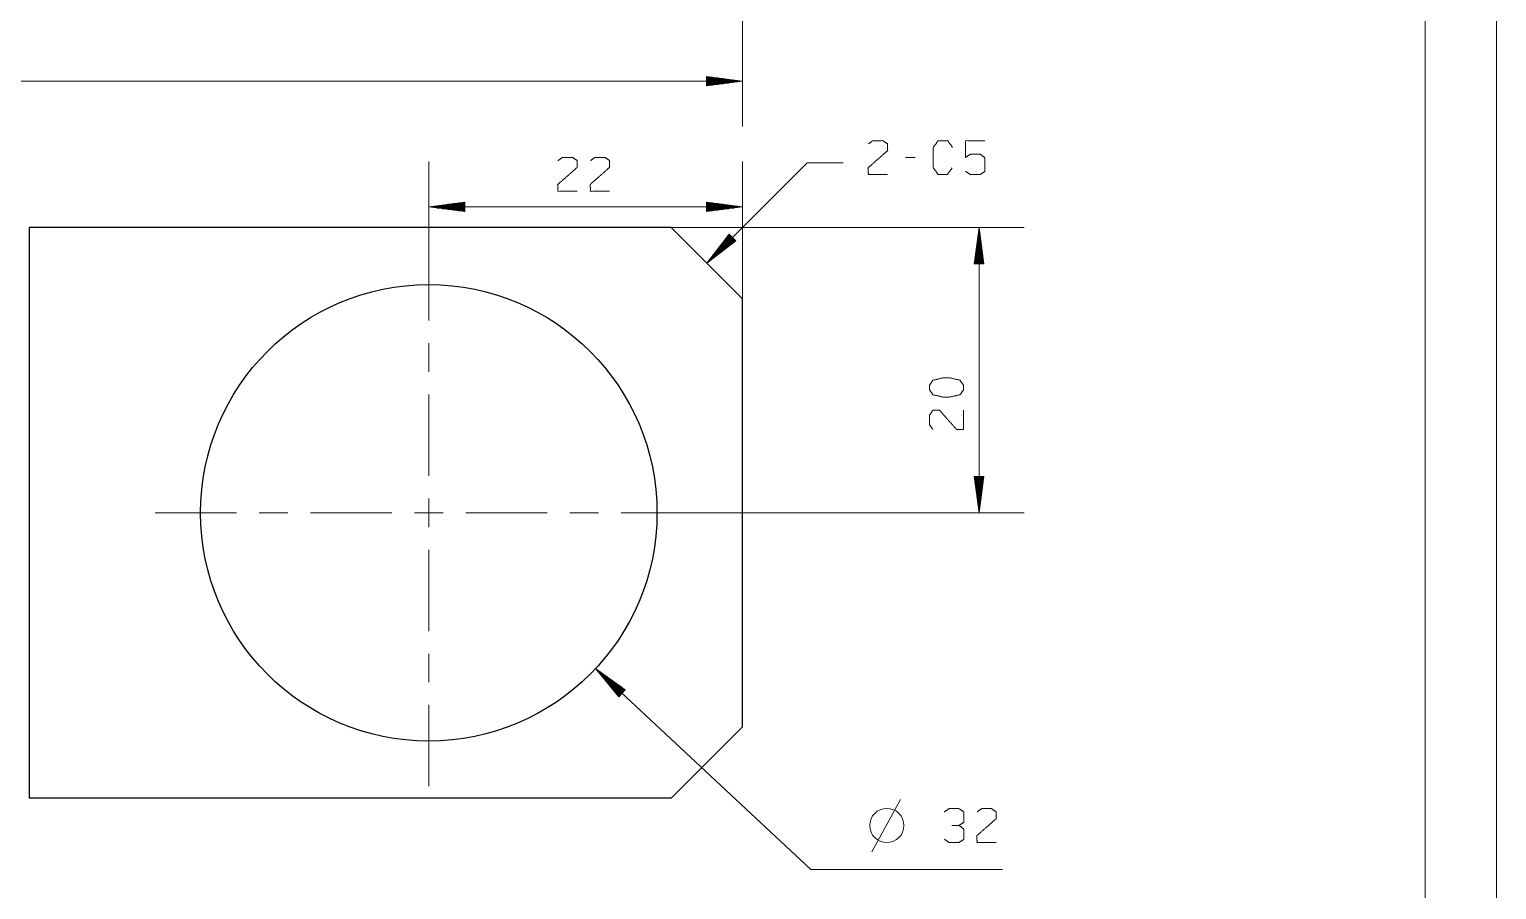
# Model space of a CAD drawing. Header units: millimetres. Extents: x 0 to 210, y 0 to 297.
# Drawn here: x 107.1 to 210, y 60.3 to 120.6 of the extents above; entities that cross this region are included whole.
import ezdxf

# ---------------------------------------------------------------- set-up
doc = ezdxf.new("R2010")
doc.units = ezdxf.units.MM
doc.layers.add('101', color=7, linetype='Continuous', true_color=0xffffff)

msp = doc.modelspace()

# ---------------------------------------------------------------- linework, layer by layer
at = {"layer": '101', "color": 133, "linetype": 'Continuous', "lineweight": 18}
for p, q in [((210, 0), (210, 297)), ((205, 5), (205, 292))]:
    msp.add_line(p, q, dxfattribs=at)
at = {"layer": '101', "color": 22, "linetype": 'Continuous', "lineweight": 18}
for p, q in [((157.14, 227.42), (157.14, 113.83)), ((157.14, 117), (154.6, 117.34)), ((154.6, 117.34), (154.6, 116.67)), ((154.6, 117.33), (154.63, 117.33)), ((154.6, 117.33), (154.63, 117.33)), ((154.6, 117.28), (155.02, 117.28)), ((40.14, 117), (157.14, 117)), ((154.6, 117.23), (155.41, 117.23)), ((154.6, 117.18), (155.79, 117.18)), ((154.6, 117.13), (156.18, 117.13)), ((154.6, 117.08), (156.56, 117.08)), ((154.6, 117.03), (156.95, 117.03)), ((154.6, 116.67), (157.14, 117)), ((154.6, 116.98), (156.95, 116.98)), ((154.6, 116.93), (156.56, 116.93)), ((154.6, 116.87), (156.18, 116.87)), ((154.6, 116.82), (155.79, 116.82)), ((154.6, 116.77), (155.41, 116.77)), ((154.6, 116.72), (155.02, 116.72)), ((154.6, 116.67), (154.63, 116.67)), ((154.6, 116.67), (154.63, 116.67)), ((135.14, 105.92), (135.14, 111.37)), ((161.66, 111.27), (154.64, 104.25)), ((157.14, 101.74), (157.14, 111.37)), ((161.66, 111.27), (164.2, 111.27)), ((137.68, 108.52), (135.14, 108.19)), ((135.14, 108.19), (137.68, 107.86)), ((135.14, 108.19), (157.14, 108.19)), ((137.68, 108.22), (135.34, 108.22)), ((137.68, 108.17), (135.34, 108.17)), ((137.68, 108.27), (135.72, 108.27)), ((137.68, 108.11), (135.72, 108.11)), ((137.68, 108.32), (136.11, 108.32)), ((137.68, 108.06), (136.11, 108.06)), ((137.68, 108.37), (136.49, 108.37)), ((137.68, 108.01), (136.49, 108.01)), ((137.68, 108.42), (136.88, 108.42)), ((137.68, 108.47), (137.26, 108.47)), ((137.68, 108.52), (137.65, 108.52)), ((137.68, 108.52), (137.65, 108.52)), ((137.68, 107.86), (137.68, 108.52)), ((157.14, 108.19), (154.6, 108.52)), ((154.6, 108.52), (154.6, 107.86)), ((154.6, 108.52), (154.63, 108.52)), ((154.6, 108.52), (154.63, 108.52)), ((154.6, 108.47), (155.02, 108.47)), ((154.6, 108.42), (155.41, 108.42)), ((154.6, 108.37), (155.79, 108.37)), ((154.6, 108.32), (156.18, 108.32)), ((154.6, 108.27), (156.56, 108.27)), ((154.6, 108.22), (156.95, 108.22)), ((154.6, 107.86), (157.14, 108.19)), ((154.6, 108.17), (156.95, 108.17)), ((154.6, 108.11), (156.56, 108.11)), ((154.6, 108.06), (156.18, 108.06)), ((154.6, 108.01), (155.79, 108.01)), ((137.68, 107.96), (136.88, 107.96)), ((137.68, 107.91), (137.26, 107.91)), ((137.68, 107.86), (137.65, 107.86)), ((137.68, 107.86), (137.65, 107.86)), ((154.6, 107.96), (155.41, 107.96)), ((154.6, 107.91), (155.02, 107.91)), ((154.6, 107.86), (154.63, 107.86)), ((154.6, 107.86), (154.63, 107.86)), ((152.14, 106.74), (176.89, 106.74)), ((156.2, 106.28), (154.64, 104.25)), ((156.41, 106.06), (154.75, 104.4)), ((156.45, 106.03), (154.79, 104.37)), ((156.38, 106.1), (154.99, 104.71)), ((156.49, 105.99), (155.1, 104.61)), ((156.34, 106.14), (155.23, 105.02)), ((156.52, 105.96), (155.41, 104.84)), ((156.31, 106.17), (155.47, 105.33)), ((156.27, 106.21), (155.7, 105.64)), ((156.23, 106.24), (155.94, 105.95)), ((156.2, 106.28), (156.18, 106.26)), ((156.2, 106.28), (156.18, 106.26)), ((156.67, 105.81), (156.2, 106.28)), ((173.72, 106.74), (173.38, 104.2)), ((173.64, 104.2), (173.64, 106.16)), ((173.69, 104.2), (173.69, 106.55)), ((173.72, 86.74), (173.72, 106.74)), ((174.05, 104.2), (173.72, 106.74)), ((173.74, 104.2), (173.74, 106.55)), ((173.8, 104.2), (173.8, 106.16)), ((154.64, 104.25), (156.67, 105.81)), ((156.56, 105.92), (155.72, 105.08)), ((156.59, 105.88), (156.03, 105.32)), ((156.63, 105.85), (156.33, 105.55)), ((156.67, 105.81), (156.64, 105.79)), ((156.67, 105.81), (156.64, 105.79)), ((173.49, 104.2), (173.49, 105.01)), ((173.54, 104.2), (173.54, 105.39)), ((173.59, 104.2), (173.59, 105.78)), ((173.85, 104.2), (173.85, 105.78)), ((173.9, 104.2), (173.9, 105.39)), ((173.95, 104.2), (173.95, 105.01)), ((173.38, 104.2), (174.05, 104.2)), ((173.39, 104.2), (173.39, 104.24)), ((173.39, 104.2), (173.39, 104.24)), ((173.44, 104.2), (173.44, 104.62)), ((174, 104.2), (174, 104.62)), ((174.05, 104.2), (174.05, 104.24)), ((174.05, 104.2), (174.05, 104.24)), ((173.38, 89.28), (173.72, 86.74)), ((174.05, 89.28), (173.38, 89.28)), ((173.39, 89.28), (173.39, 89.25)), ((173.39, 89.28), (173.39, 89.25)), ((173.44, 89.28), (173.44, 88.87)), ((173.49, 89.28), (173.49, 88.48)), ((173.54, 89.28), (173.54, 88.09)), ((173.59, 89.28), (173.59, 87.71)), ((173.64, 89.28), (173.64, 87.32)), ((173.69, 89.28), (173.69, 86.94)), ((173.72, 86.74), (174.05, 89.28)), ((173.74, 89.28), (173.74, 86.94)), ((173.8, 89.28), (173.8, 87.32)), ((173.85, 89.28), (173.85, 87.71)), ((173.9, 89.28), (173.9, 88.09)), ((173.95, 89.28), (173.95, 88.48)), ((174, 89.28), (174, 88.87)), ((174.05, 89.28), (174.05, 89.25)), ((174.05, 89.28), (174.05, 89.25)), ((154.32, 86.74), (176.89, 86.74)), ((146.84, 75.82), (161.92, 61.74)), ((148.92, 74.33), (146.84, 75.82)), ((146.84, 75.82), (148.46, 73.84)), ((148.67, 74.07), (146.96, 75.67)), ((148.71, 74.11), (146.99, 75.71)), ((148.64, 74.03), (147.21, 75.37)), ((148.74, 74.14), (147.31, 75.48)), ((148.78, 74.18), (147.63, 75.26)), ((148.61, 74), (147.45, 75.07)), ((148.57, 73.96), (147.7, 74.77)), ((148.81, 74.22), (147.94, 75.03)), ((148.54, 73.92), (147.95, 74.47)), ((148.5, 73.88), (148.2, 74.17)), ((148.85, 74.26), (148.26, 74.8)), ((148.46, 73.84), (148.92, 74.33)), ((148.88, 74.29), (148.58, 74.58)), ((148.92, 74.33), (148.89, 74.35)), ((148.92, 74.33), (148.89, 74.35)), ((148.47, 73.85), (148.44, 73.87)), ((148.47, 73.85), (148.44, 73.87)), ((161.92, 61.74), (175.36, 61.74))]:
    msp.add_line(p, q, dxfattribs=at)
at = {"layer": '101', "color": 72, "linetype": 'Continuous', "lineweight": 18}
for p, q in [((169.24, 111.66), (168.57, 111.66)), ((166.21, 62.98), (168.21, 66.63))]:
    msp.add_line(p, q, dxfattribs=at)
at = {"layer": '101', "color": 163, "linetype": 'Continuous', "lineweight": 25}
for p, q in [((107.14, 106.74), (107.14, 66.74)), ((152.14, 106.74), (107.14, 106.74)), ((157.14, 101.74), (152.14, 106.74)), ((157.14, 71.74), (157.14, 101.74)), ((152.14, 66.74), (157.14, 71.74)), ((152.14, 66.74), (107.14, 66.74))]:
    msp.add_line(p, q, dxfattribs=at)
at = {"layer": '101', "color": 151, "linetype": 'Continuous', "lineweight": 18}
for p, q in [((135.14, 100.22), (135.14, 105.92)), ((135.14, 96.62), (135.14, 98.63)), ((135.14, 89.33), (135.14, 95.04)), ((135.14, 85.74), (135.14, 87.75)), ((121.67, 86.74), (115.97, 86.74)), ((125.26, 86.74), (123.26, 86.74)), ((132.55, 86.74), (126.85, 86.74)), ((134.14, 86.74), (136.15, 86.74)), ((137.73, 86.74), (143.43, 86.74)), ((145.02, 86.74), (147.03, 86.74)), ((148.62, 86.74), (154.32, 86.74)), ((135.14, 84.15), (135.14, 78.45)), ((135.14, 76.86), (135.14, 74.86)), ((135.14, 73.27), (135.14, 67.57))]:
    msp.add_line(p, q, dxfattribs=at)
at = {"layer": '101', "color": 163, "linetype": 'Continuous', "lineweight": 25}
msp.add_circle((135.14, 86.74), 16, dxfattribs=at)
at = {"layer": '101', "color": 72, "linetype": 'Continuous', "lineweight": 18}
msp.add_circle((167.25, 64.82), 1.2, dxfattribs=at)
for points, knots in [([(165.96, 112.61), (166.28, 112.83), (166.97, 112.83), (167.3, 112.61), (167.3, 112.13), (165.94, 110.93), (165.96, 110.46), (167.3, 110.46)], [0, 0, 0.069692, 0.192978, 0.265274, 0.350227, 0.67474, 0.759752, 1, 1]), ([(171.84, 110.93), (171.5, 110.46), (170.85, 110.46), (170.51, 110.93), (170.51, 112.36), (170.85, 112.83), (171.52, 112.83), (171.86, 112.36)], [0, 0, 0.114569, 0.243367, 0.357935, 0.638584, 0.753152, 0.885431, 1, 1]), ([(172.77, 110.68), (173.11, 110.46), (173.8, 110.46), (174.13, 110.68), (174.13, 111.63), (173.8, 111.88), (173.11, 111.88), (172.77, 111.66), (172.77, 112.83), (174.13, 112.83)], [0, 0, 0.062229, 0.168343, 0.230572, 0.376815, 0.441266, 0.547379, 0.609609, 0.790489, 1, 1]), ([(144.2, 111.43), (144.52, 111.66), (145.21, 111.66), (145.55, 111.43), (145.55, 110.96), (144.18, 109.76), (144.2, 109.28), (145.55, 109.28)], [0, 0, 0.069693, 0.192977, 0.265273, 0.350226, 0.674741, 0.759753, 1, 1]), ([(146.48, 111.43), (146.8, 111.66), (147.49, 111.66), (147.82, 111.43), (147.82, 110.96), (146.46, 109.76), (146.48, 109.28), (147.82, 109.28)], [0, 0, 0.069691, 0.192977, 0.265273, 0.350226, 0.674741, 0.759753, 1, 1]), ([(172.63, 95.69), (172.38, 96.03), (171.68, 96.21), (171.2, 96.21), (170.48, 96.03), (170.25, 95.69), (170.25, 95.36), (170.48, 95.02), (171.2, 94.85), (171.68, 94.86), (172.38, 95.02), (172.63, 95.36), (172.63, 95.69)], [0, 0, 0.067526, 0.183971, 0.260583, 0.380942, 0.44614, 0.500305, 0.565504, 0.685863, 0.762528, 0.878308, 0.945835, 1, 1]), ([(170.48, 92.59), (170.25, 92.9), (170.25, 93.59), (170.48, 93.93), (170.95, 93.93), (172.15, 92.57), (172.63, 92.59), (172.63, 93.93)], [0, 0, 0.069693, 0.192977, 0.265273, 0.350226, 0.674741, 0.759753, 1, 1]), ([(172.31, 64.82), (172.65, 65.05), (172.65, 65.77), (172.31, 66), (171.62, 66), (171.28, 65.77)], [0, 0, 0.153874, 0.429851, 0.583726, 0.846126, 1, 1]), ([(173.58, 65.77), (173.9, 66), (174.59, 66), (174.92, 65.77), (174.92, 65.3), (173.56, 64.1), (173.58, 63.62), (174.92, 63.62)], [0, 0, 0.069693, 0.192977, 0.265274, 0.350227, 0.67474, 0.759751, 1, 1]), ([(171.3, 63.85), (171.62, 63.62), (172.31, 63.62), (172.65, 63.85), (172.65, 64.57), (172.31, 64.82), (171.8, 64.82)], [0, 0, 0.124118, 0.343688, 0.472446, 0.703376, 0.836731, 1, 1])]:
    msp.add_open_spline(points, degree=1, knots=knots, dxfattribs=at)

doc.saveas('drawing.dxf')
